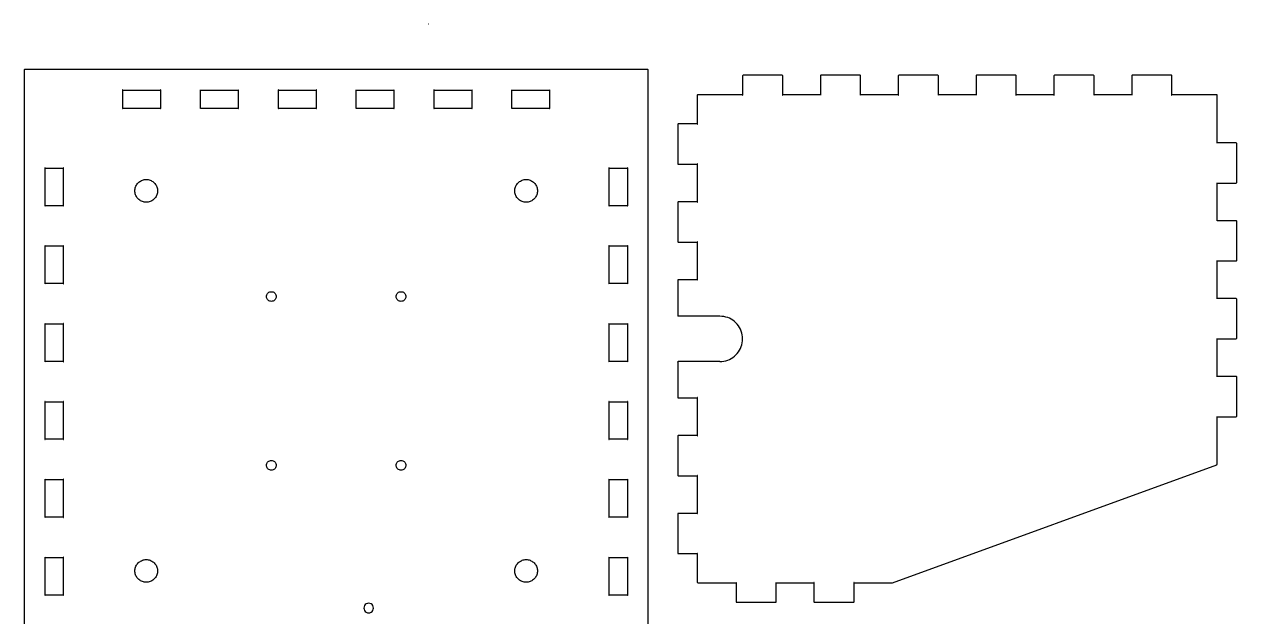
# Model space of a CAD drawing. Extents: x 3198 to 6883, y -1608 to 17.
# Drawn here: x 6161 to 6868, y -328 to 17 of the extents above; entities that cross this region are included whole.
import ezdxf

# ---------------------------------------------------------------- set-up
doc = ezdxf.new("R2010")
doc.units = 0
doc.layers.add('STANDARD', color=7, linetype='CONTINUOUS')

msp = doc.modelspace()

# ---------------------------------------------------------------- linework, layer by layer
at = {"layer": 'STANDARD', "color": 7}
for points in [[(6397.11, 17.459685), (6396.97, 17.459685)], [(6524.97261, -349.355657), (6524.97261, -31.876854), (6524.97261, -9.199689), (6524.97261, -9.131657), (6524.859224, -8.931342), (6524.65513, -8.821736), (6524.590878, -8.821736), (6501.917492, -8.821736), (6184.437177, -8.821736), (6161.760011, -8.821736), (6161.69198, -8.821736), (6161.487885, -8.931342), (6161.378279, -9.131657), (6161.378279, -9.199689), (6161.378279, -31.876854), (6161.378279, -349.355657)], [(6667.370453, -307.82657), (6856.387683, -239.02405), (6856.429258, -239.008932), (6856.57288, -238.884208), (6856.637132, -238.717908), (6856.637132, -238.664995), (6856.637132, -211.070664), (6856.637132, -211.02909), (6856.584218, -210.911924), (6856.497289, -210.930822), (6856.482171, -211.013971), (6856.603116, -211.070664), (6867.597762, -211.070664), (6867.665793, -211.070664), (6867.866108, -210.961058), (6867.975714, -210.760743), (6867.975714, -210.696491), (6867.975714, -188.019326), (6867.975714, -187.951294), (6867.866108, -187.750979), (6867.665793, -187.641373), (6867.597762, -187.641373), (6856.637132, -187.641373), (6856.482171, -187.690507), (6856.497289, -187.781216), (6856.584218, -187.796334), (6856.637132, -187.675389), (6856.637132, -165.716334), (6856.637132, -165.674759), (6856.584218, -165.557594), (6856.497289, -165.576491), (6856.482171, -165.659641), (6856.603116, -165.716334), (6867.597762, -165.716334), (6867.665793, -165.716334), (6867.866108, -165.606727), (6867.975714, -165.406412), (6867.975714, -165.34216), (6867.975714, -142.664995), (6867.975714, -142.596964), (6867.866108, -142.392869), (6867.665793, -142.287042), (6867.597762, -142.287042), (6856.637132, -142.287042), (6856.482171, -142.336176), (6856.497289, -142.426885), (6856.584218, -142.442003), (6856.637132, -142.321058), (6856.637132, -120.365783), (6856.637132, -120.324208), (6856.584218, -120.203263), (6856.497289, -120.22216), (6856.482171, -120.30531), (6856.603116, -120.365783), (6867.597762, -120.365783), (6867.665793, -120.365783), (6867.866108, -120.256176), (6867.975714, -120.052082), (6867.975714, -119.98783), (6867.975714, -97.310664), (6867.975714, -97.242633), (6867.866108, -97.042318), (6867.665793, -96.932712), (6867.597762, -96.932712), (6856.637132, -96.932712), (6856.482171, -96.985625), (6856.497289, -97.072554), (6856.584218, -97.087672), (6856.637132, -96.966727), (6856.637132, -75.007672), (6856.637132, -74.966097), (6856.584218, -74.848932), (6856.497289, -74.86783), (6856.482171, -74.950979), (6856.603116, -75.007672), (6867.597762, -75.007672), (6867.665793, -75.007672), (6867.866108, -74.901845), (6867.975714, -74.697751), (6867.975714, -74.633499), (6867.975714, -51.956334), (6867.975714, -51.888302), (6867.866108, -51.687987), (6867.665793, -51.578381), (6867.597762, -51.578381), (6856.637132, -51.578381), (6856.482171, -51.627515), (6856.497289, -51.718223), (6856.584218, -51.733342), (6856.637132, -51.612397), (6856.637132, -23.98405), (6856.637132, -23.916019), (6856.527525, -23.717216), (6856.32721, -23.607987), (6856.259179, -23.607987), (6830.180817, -23.607987), (6830.024722, -23.660145), (6830.039462, -23.749342), (6830.128659, -23.765216), (6830.180817, -23.645405), (6830.180817, -12.645468), (6830.180817, -12.577436), (6830.07121, -12.378633), (6829.867494, -12.269405), (6829.800596, -12.269405), (6807.123431, -12.269405), (6807.060691, -12.269405), (6806.858108, -12.378633), (6806.748502, -12.577436), (6806.748502, -12.645468), (6806.748502, -23.607987), (6806.804817, -23.765216), (6806.888722, -23.749342), (6806.909888, -23.660145), (6806.790077, -23.607987), (6806.748502, -23.607987), (6784.826108, -23.607987), (6784.670014, -23.660145), (6784.685888, -23.749342), (6784.773951, -23.765216), (6784.826108, -23.645405), (6784.826108, -12.645468), (6784.826108, -12.577436), (6784.71688, -12.378633), (6784.51921, -12.269405), (6784.451179, -12.269405), (6761.768722, -12.269405), (6761.705982, -12.269405), (6761.503399, -12.378633), (6761.394171, -12.577436), (6761.394171, -12.645468), (6761.394171, -23.607987), (6761.451242, -23.765216), (6761.534014, -23.749342), (6761.555179, -23.660145), (6761.435368, -23.607987), (6761.394171, -23.607987), (6739.471399, -23.607987), (6739.315305, -23.660145), (6739.331179, -23.749342), (6739.419242, -23.765216), (6739.471399, -23.645405), (6739.471399, -12.645468), (6739.471399, -12.577436), (6739.362171, -12.378633), (6739.15921, -12.269405), (6739.091557, -12.269405), (6716.415525, -12.269405), (6716.352785, -12.269405), (6716.148691, -12.378633), (6716.039462, -12.577436), (6716.039462, -12.645468), (6716.039462, -23.607987), (6716.096533, -23.765216), (6716.180817, -23.749342), (6716.200848, -23.660145), (6716.082171, -23.607987), (6716.039462, -23.607987), (6694.118203, -23.607987), (6693.962108, -23.660145), (6693.976848, -23.749342), (6694.066045, -23.765216), (6694.118203, -23.645405), (6694.118203, -12.645468), (6694.118203, -12.577436), (6694.008596, -12.378633), (6693.804502, -12.269405), (6693.737982, -12.269405), (6671.060817, -12.269405), (6670.998077, -12.269405), (6670.795494, -12.378633), (6670.685888, -12.577436), (6670.685888, -12.645468), (6670.685888, -23.607987), (6670.743336, -23.765216), (6670.826108, -23.749342), (6670.847273, -23.660145), (6670.727462, -23.607987), (6670.685888, -23.607987), (6648.763494, -23.607987), (6648.607399, -23.660145), (6648.623273, -23.749342), (6648.711336, -23.765216), (6648.763494, -23.645405), (6648.763494, -12.645468), (6648.763494, -12.577436), (6648.653888, -12.378633), (6648.451305, -12.269405), (6648.383273, -12.269405), (6625.706108, -12.269405), (6625.643368, -12.269405), (6625.440785, -12.378633), (6625.331179, -12.577436), (6625.331179, -12.645468), (6625.331179, -23.607987), (6625.388628, -23.765216), (6625.471399, -23.749342), (6625.492565, -23.660145), (6625.372754, -23.607987), (6625.331179, -23.607987), (6603.409919, -23.607987), (6603.252691, -23.660145), (6603.268565, -23.749342), (6603.35814, -23.765216), (6603.409919, -23.645405), (6603.409919, -12.645468), (6603.409919, -12.577436), (6603.300691, -12.378633), (6603.096596, -12.269405), (6603.028565, -12.269405), (6580.352155, -12.269405), (6580.289793, -12.269405), (6580.086454, -12.378633), (6579.977226, -12.577436), (6579.977226, -12.645468), (6579.977226, -23.607987), (6580.034297, -23.765216), (6580.117825, -23.749342), (6580.138612, -23.660145), (6580.018801, -23.607987), (6579.977226, -23.607987), (6553.899242, -23.607987), (6553.836502, -23.607987), (6553.633541, -23.717216), (6553.518643, -23.916019), (6553.518643, -23.98405)], [(6553.518643, -23.98405), (6553.518643, -40.613971), (6553.576092, -40.768932), (6553.664533, -40.753814), (6553.680407, -40.666885), (6553.560596, -40.613971), (6553.518643, -40.613971), (6542.560659, -40.613971), (6542.497919, -40.613971), (6542.294958, -40.723578), (6542.180439, -40.927672), (6542.180439, -40.991924), (6542.180439, -63.66909), (6542.180439, -63.733342), (6542.294958, -63.937436), (6542.497919, -64.047042), (6542.560659, -64.047042), (6553.518643, -64.047042), (6553.560596, -64.047042), (6553.680407, -63.990349), (6553.664533, -63.9072), (6553.576092, -63.884523), (6553.518643, -64.005468), (6553.518643, -64.047042), (6553.518643, -85.968302), (6553.576092, -86.123263), (6553.664533, -86.108145), (6553.680407, -86.021216), (6553.560596, -85.968302), (6553.518643, -85.968302), (6542.560659, -85.968302), (6542.497919, -85.968302), (6542.294958, -86.077908), (6542.180439, -86.278223), (6542.180439, -86.346255), (6542.180439, -109.02342), (6542.180439, -109.087672), (6542.294958, -109.291767), (6542.497919, -109.401373), (6542.560659, -109.401373), (6553.518643, -109.401373), (6553.560596, -109.401373), (6553.680407, -109.340901), (6553.664533, -109.261531), (6553.576092, -109.238853), (6553.518643, -109.359798), (6553.518643, -109.401373), (6553.518643, -131.322633), (6553.576092, -131.477594), (6553.664533, -131.462475), (6553.680407, -131.375546), (6553.560596, -131.322633), (6553.518643, -131.322633), (6542.560659, -131.322633), (6542.497919, -131.322633), (6542.294958, -131.432239), (6542.180439, -131.636334), (6542.180439, -131.704365)], [(6542.18, -131.700315), (6542.18, -152.230315)], [(6542.180439, -152.2272), (6542.286266, -152.431294), (6542.48658, -152.545814)], [(6566.8, -152.540315), (6542.48, -152.540315)], [(6542.180439, -179.318853), (6542.286266, -179.114759), (6542.48658, -179.000239)], [(6542.180439, -179.318853), (6542.180439, -199.732082), (6542.180439, -199.796334), (6542.294958, -200.000428), (6542.497919, -200.106255), (6542.560659, -200.106255), (6553.518643, -200.106255), (6553.560596, -200.106255), (6553.680407, -200.049562), (6553.664533, -199.966412), (6553.576092, -199.947515), (6553.518643, -200.06846), (6553.518643, -222.031294), (6553.576092, -222.186255), (6553.664533, -222.171137), (6553.680407, -222.084208), (6553.560596, -222.031294), (6553.518643, -222.031294), (6542.560659, -222.031294), (6542.497919, -222.031294), (6542.294958, -222.140901), (6542.180439, -222.341216), (6542.180439, -222.409247), (6542.180439, -245.086412), (6542.180439, -245.150664), (6542.294958, -245.354759), (6542.497919, -245.464365), (6542.560659, -245.464365), (6553.518643, -245.464365), (6553.560596, -245.464365), (6553.680407, -245.403893), (6553.664533, -245.320743), (6553.576092, -245.301845), (6553.518643, -245.42279), (6553.518643, -245.464365), (6553.518643, -267.385625), (6553.576092, -267.540586), (6553.664533, -267.525468), (6553.680407, -267.434759), (6553.560596, -267.385625), (6553.518643, -267.385625), (6542.560659, -267.385625), (6542.497919, -267.385625), (6542.294958, -267.491452), (6542.180439, -267.695546), (6542.180439, -267.763578), (6542.180439, -290.440743), (6542.180439, -290.504995), (6542.294958, -290.70909), (6542.497919, -290.818696), (6542.560659, -290.818696), (6553.518643, -290.818696), (6553.560596, -290.818696), (6553.680407, -290.758223), (6553.664533, -290.675074), (6553.576092, -290.656176), (6553.518643, -290.773342), (6553.518643, -290.818696), (6553.518643, -307.444838), (6553.518643, -307.50909), (6553.633541, -307.713184), (6553.836502, -307.82657), (6553.899242, -307.82657), (6576.195809, -307.82657), (6576.237762, -307.82657), (6576.357195, -307.769877), (6576.341699, -307.682948), (6576.253258, -307.66405), (6576.195809, -307.784995), (6576.195809, -307.82657), (6576.195809, -318.7872), (6576.195809, -318.847672), (6576.310706, -319.051767), (6576.513667, -319.165153), (6576.576029, -319.165153), (6599.252817, -319.165153), (6599.320848, -319.165153), (6599.519273, -319.051767), (6599.628502, -318.847672), (6599.628502, -318.7872), (6599.628502, -307.82657), (6599.628502, -307.784995), (6599.576722, -307.66405), (6599.487525, -307.682948), (6599.471273, -307.769877), (6599.591462, -307.82657), (6621.55014, -307.82657), (6621.591336, -307.82657), (6621.711525, -307.769877), (6621.695273, -307.682948), (6621.60721, -307.66405), (6621.55014, -307.784995), (6621.55014, -307.82657), (6621.55014, -318.7872), (6621.55014, -318.847672), (6621.664659, -319.051767), (6621.867242, -319.165153), (6621.929982, -319.165153), (6644.607525, -319.165153), (6644.675179, -319.165153), (6644.872848, -319.051767), (6644.982077, -318.847672), (6644.982077, -318.7872), (6644.982077, -307.82657), (6644.982077, -307.784995), (6644.929919, -307.66405), (6644.841856, -307.682948), (6644.825982, -307.769877), (6644.946171, -307.82657), (6667.284691, -307.82657), (6667.404502, -307.807672)], [(6566.8, -179.000315), (6542.48, -179.000315)], [(6553.58, -199.950315), (6553.58, -200.070315)], [(6667.28, -307.830315), (6667.37, -307.830315)]]:
    msp.add_lwpolyline(points, dxfattribs=at)
for points in [[(6229.791508, -20.920003), (6240.755917, -20.920003), (6240.789933, -20.920003), (6240.910878, -20.859531), (6240.89576, -20.772602), (6240.805051, -20.757484), (6240.755917, -20.874649), (6240.755917, -20.920003), (6240.755917, -31.502681), (6240.755917, -31.536696), (6240.805051, -31.657641), (6240.89576, -31.642523), (6240.910878, -31.551815), (6240.789933, -31.502681), (6240.755917, -31.502681), (6218.830878, -31.502681), (6218.789303, -31.502681), (6218.672137, -31.551815), (6218.687256, -31.642523), (6218.774185, -31.657641), (6218.830878, -31.536696), (6218.830878, -31.502681), (6218.830878, -20.920003), (6218.830878, -20.874649), (6218.774185, -20.757484), (6218.687256, -20.772602), (6218.672137, -20.859531), (6218.789303, -20.920003), (6218.830878, -20.920003), (6229.791508, -20.920003), (6229.791508, -20.920003)], [(6275.145838, -20.920003), (6286.106468, -20.920003), (6286.144263, -20.920003), (6286.265208, -20.859531), (6286.25009, -20.772602), (6286.159382, -20.757484), (6286.106468, -20.874649), (6286.106468, -20.920003), (6286.106468, -31.502681), (6286.106468, -31.536696), (6286.159382, -31.657641), (6286.25009, -31.642523), (6286.265208, -31.551815), (6286.144263, -31.502681), (6286.106468, -31.502681), (6264.185208, -31.502681), (6264.143634, -31.502681), (6264.026468, -31.551815), (6264.041586, -31.642523), (6264.128515, -31.657641), (6264.185208, -31.536696), (6264.185208, -31.502681), (6264.185208, -20.920003), (6264.185208, -20.874649), (6264.128515, -20.757484), (6264.041586, -20.772602), (6264.026468, -20.859531), (6264.143634, -20.920003), (6264.185208, -20.920003), (6275.145838, -20.920003), (6275.145838, -20.920003)], [(6320.500169, -20.920003), (6331.464578, -20.920003), (6331.498594, -20.920003), (6331.619539, -20.859531), (6331.604421, -20.772602), (6331.513712, -20.757484), (6331.464578, -20.874649), (6331.464578, -20.920003), (6331.464578, -31.502681), (6331.464578, -31.536696), (6331.513712, -31.657641), (6331.604421, -31.642523), (6331.619539, -31.551815), (6331.498594, -31.502681), (6331.464578, -31.502681), (6309.539539, -31.502681), (6309.497964, -31.502681), (6309.377019, -31.551815), (6309.395917, -31.642523), (6309.482846, -31.657641), (6309.539539, -31.536696), (6309.539539, -31.502681), (6309.539539, -20.920003), (6309.539539, -20.874649), (6309.482846, -20.757484), (6309.395917, -20.772602), (6309.377019, -20.859531), (6309.497964, -20.920003), (6309.539539, -20.920003), (6320.500169, -20.920003), (6320.500169, -20.920003)], [(6365.8545, -20.920003), (6376.81513, -20.920003), (6376.852925, -20.920003), (6376.97387, -20.859531), (6376.958752, -20.772602), (6376.868043, -20.757484), (6376.81513, -20.874649), (6376.81513, -20.920003), (6376.81513, -31.502681), (6376.81513, -31.536696), (6376.868043, -31.657641), (6376.958752, -31.642523), (6376.97387, -31.551815), (6376.852925, -31.502681), (6376.81513, -31.502681), (6354.89387, -31.502681), (6354.852295, -31.502681), (6354.73513, -31.551815), (6354.750248, -31.642523), (6354.837177, -31.657641), (6354.89387, -31.536696), (6354.89387, -31.502681), (6354.89387, -20.920003), (6354.89387, -20.874649), (6354.837177, -20.757484), (6354.750248, -20.772602), (6354.73513, -20.859531), (6354.852295, -20.920003), (6354.89387, -20.920003), (6365.8545, -20.920003), (6365.8545, -20.920003)], [(6411.205051, -20.920003), (6422.16946, -20.920003), (6422.207256, -20.920003), (6422.3282, -20.859531), (6422.309303, -20.772602), (6422.222374, -20.757484), (6422.16946, -20.874649), (6422.16946, -20.920003), (6422.16946, -31.502681), (6422.16946, -31.536696), (6422.222374, -31.657641), (6422.309303, -31.642523), (6422.3282, -31.551815), (6422.207256, -31.502681), (6422.16946, -31.502681), (6400.2482, -31.502681), (6400.206626, -31.502681), (6400.08946, -31.551815), (6400.104578, -31.642523), (6400.191508, -31.657641), (6400.2482, -31.536696), (6400.2482, -31.502681), (6400.2482, -20.920003), (6400.2482, -20.874649), (6400.191508, -20.757484), (6400.104578, -20.772602), (6400.08946, -20.859531), (6400.206626, -20.920003), (6400.2482, -20.920003), (6411.205051, -20.920003), (6411.205051, -20.920003)], [(6456.563161, -20.920003), (6467.523791, -20.920003), (6467.561586, -20.920003), (6467.682531, -20.859531), (6467.663634, -20.772602), (6467.576704, -20.757484), (6467.523791, -20.874649), (6467.523791, -20.920003), (6467.523791, -31.502681), (6467.523791, -31.536696), (6467.576704, -31.657641), (6467.663634, -31.642523), (6467.682531, -31.551815), (6467.561586, -31.502681), (6467.523791, -31.502681), (6445.602531, -31.502681), (6445.560956, -31.502681), (6445.440011, -31.551815), (6445.458909, -31.642523), (6445.545838, -31.657641), (6445.602531, -31.536696), (6445.602531, -31.502681), (6445.602531, -20.920003), (6445.602531, -20.874649), (6445.545838, -20.757484), (6445.458909, -20.772602), (6445.440011, -20.859531), (6445.560956, -20.920003), (6445.602531, -20.920003), (6456.563161, -20.920003), (6456.563161, -20.920003)], [(6173.476547, -77.231185), (6173.476547, -66.270555), (6173.476547, -66.22898), (6173.419854, -66.111815), (6173.332925, -66.126933), (6173.317807, -66.213862), (6173.434972, -66.270555), (6173.476547, -66.270555), (6184.055445, -66.270555), (6184.09324, -66.270555), (6184.210405, -66.213862), (6184.199067, -66.126933), (6184.108358, -66.111815), (6184.055445, -66.22898), (6184.055445, -66.270555), (6184.055445, -88.195594), (6184.055445, -88.22961), (6184.108358, -88.350555), (6184.199067, -88.335437), (6184.210405, -88.244728), (6184.09324, -88.195594), (6184.055445, -88.195594), (6173.476547, -88.195594), (6173.434972, -88.195594), (6173.317807, -88.244728), (6173.332925, -88.335437), (6173.419854, -88.350555), (6173.476547, -88.22961), (6173.476547, -88.195594), (6173.476547, -77.231185), (6173.476547, -77.231185)], [(6512.878122, -77.231185), (6512.878122, -88.195594), (6512.878122, -88.22961), (6512.931035, -88.350555), (6513.021744, -88.335437), (6513.033082, -88.244728), (6512.915917, -88.195594), (6512.878122, -88.195594), (6502.295445, -88.195594), (6502.25387, -88.195594), (6502.132925, -88.244728), (6502.148043, -88.335437), (6502.238752, -88.350555), (6502.295445, -88.22961), (6502.295445, -88.195594), (6502.295445, -66.270555), (6502.295445, -66.22898), (6502.238752, -66.111815), (6502.148043, -66.126933), (6502.132925, -66.213862), (6502.25387, -66.270555), (6502.295445, -66.270555), (6512.878122, -66.270555), (6512.915917, -66.270555), (6513.033082, -66.213862), (6513.021744, -66.126933), (6512.931035, -66.111815), (6512.878122, -66.22898), (6512.878122, -66.270555), (6512.878122, -77.231185), (6512.878122, -77.231185)], [(6239.101445, -79.548996)], [(6460.477791, -79.548996)], [(6173.476547, -122.585515), (6173.476547, -111.624885), (6173.476547, -111.583311), (6173.419854, -111.466145), (6173.332925, -111.481263), (6173.317807, -111.568192), (6173.434972, -111.624885), (6173.476547, -111.624885), (6184.055445, -111.624885), (6184.09324, -111.624885), (6184.210405, -111.568192), (6184.199067, -111.481263), (6184.108358, -111.466145), (6184.055445, -111.583311), (6184.055445, -111.624885), (6184.055445, -133.546145), (6184.055445, -133.58394), (6184.108358, -133.704885), (6184.199067, -133.689767), (6184.210405, -133.599059), (6184.09324, -133.546145), (6184.055445, -133.546145), (6173.476547, -133.546145), (6173.434972, -133.546145), (6173.317807, -133.599059), (6173.332925, -133.689767), (6173.419854, -133.704885), (6173.476547, -133.58394), (6173.476547, -133.546145), (6173.476547, -122.585515), (6173.476547, -122.585515)], [(6512.878122, -122.585515), (6512.878122, -133.546145), (6512.878122, -133.58394), (6512.931035, -133.704885), (6513.021744, -133.689767), (6513.033082, -133.599059), (6512.915917, -133.546145), (6512.878122, -133.546145), (6502.295445, -133.546145), (6502.25387, -133.546145), (6502.132925, -133.599059), (6502.148043, -133.689767), (6502.238752, -133.704885), (6502.295445, -133.58394), (6502.295445, -133.546145), (6502.295445, -111.624885), (6502.295445, -111.583311), (6502.238752, -111.466145), (6502.148043, -111.481263), (6502.132925, -111.568192), (6502.25387, -111.624885), (6502.295445, -111.624885), (6512.878122, -111.624885), (6512.915917, -111.624885), (6513.033082, -111.568192), (6513.021744, -111.481263), (6512.931035, -111.466145), (6512.878122, -111.583311), (6512.878122, -111.624885), (6512.878122, -122.585515), (6512.878122, -122.585515)], [(6308.214815, -141.103311)], [(6383.805366, -141.103311)], [(6173.476547, -167.939846), (6173.476547, -156.979216), (6173.476547, -156.937641), (6173.419854, -156.820476), (6173.332925, -156.835594), (6173.317807, -156.922523), (6173.434972, -156.979216), (6173.476547, -156.979216), (6184.055445, -156.979216), (6184.09324, -156.979216), (6184.210405, -156.922523), (6184.199067, -156.835594), (6184.108358, -156.820476), (6184.055445, -156.937641), (6184.055445, -156.979216), (6184.055445, -178.900476), (6184.055445, -178.938271), (6184.108358, -179.059216), (6184.199067, -179.044098), (6184.210405, -178.953389), (6184.09324, -178.900476), (6184.055445, -178.900476), (6173.476547, -178.900476), (6173.434972, -178.900476), (6173.317807, -178.953389), (6173.332925, -179.044098), (6173.419854, -179.059216), (6173.476547, -178.938271), (6173.476547, -178.900476), (6173.476547, -167.939846), (6173.476547, -167.939846)], [(6512.878122, -167.939846), (6512.878122, -178.900476), (6512.878122, -178.938271), (6512.931035, -179.059216), (6513.021744, -179.044098), (6513.033082, -178.953389), (6512.915917, -178.900476), (6512.878122, -178.900476), (6502.295445, -178.900476), (6502.25387, -178.900476), (6502.132925, -178.953389), (6502.148043, -179.044098), (6502.238752, -179.059216), (6502.295445, -178.938271), (6502.295445, -178.900476), (6502.295445, -156.979216), (6502.295445, -156.937641), (6502.238752, -156.820476), (6502.148043, -156.835594), (6502.132925, -156.922523), (6502.25387, -156.979216), (6502.295445, -156.979216), (6512.878122, -156.979216), (6512.915917, -156.979216), (6513.033082, -156.922523), (6513.021744, -156.835594), (6512.931035, -156.820476), (6512.878122, -156.937641), (6512.878122, -156.979216), (6512.878122, -167.939846), (6512.878122, -167.939846)], [(6173.476547, -213.294177), (6173.476547, -202.333547), (6173.476547, -202.291972), (6173.419854, -202.171027), (6173.332925, -202.189925), (6173.317807, -202.276854), (6173.434972, -202.333547), (6173.476547, -202.333547), (6184.055445, -202.333547), (6184.09324, -202.333547), (6184.210405, -202.276854), (6184.199067, -202.189925), (6184.108358, -202.171027), (6184.055445, -202.291972), (6184.055445, -202.333547), (6184.055445, -224.258586), (6184.055445, -224.292602), (6184.108358, -224.413547), (6184.199067, -224.398429), (6184.210405, -224.30772), (6184.09324, -224.258586), (6184.055445, -224.258586), (6173.476547, -224.258586), (6173.434972, -224.258586), (6173.317807, -224.30772), (6173.332925, -224.398429), (6173.419854, -224.413547), (6173.476547, -224.292602), (6173.476547, -224.258586), (6173.476547, -213.294177), (6173.476547, -213.294177)], [(6512.878122, -213.294177), (6512.878122, -224.258586), (6512.878122, -224.292602), (6512.931035, -224.413547), (6513.021744, -224.398429), (6513.033082, -224.30772), (6512.915917, -224.258586), (6512.878122, -224.258586), (6502.295445, -224.258586), (6502.25387, -224.258586), (6502.132925, -224.30772), (6502.148043, -224.398429), (6502.238752, -224.413547), (6502.295445, -224.292602), (6502.295445, -224.258586), (6502.295445, -202.333547), (6502.295445, -202.291972), (6502.238752, -202.171027), (6502.148043, -202.189925), (6502.132925, -202.276854), (6502.25387, -202.333547), (6502.295445, -202.333547), (6512.878122, -202.333547), (6512.915917, -202.333547), (6513.033082, -202.276854), (6513.021744, -202.189925), (6512.931035, -202.171027), (6512.878122, -202.291972), (6512.878122, -202.333547), (6512.878122, -213.294177), (6512.878122, -213.294177)], [(6308.214815, -239.371027)], [(6383.805366, -239.371027)], [(6173.476547, -258.647374), (6173.476547, -247.689011), (6173.476547, -247.647437), (6173.419854, -247.527626), (6173.332925, -247.542366), (6173.317807, -247.631563), (6173.434972, -247.689011), (6173.476547, -247.689011), (6184.055445, -247.689011), (6184.09324, -247.689011), (6184.210405, -247.631563), (6184.199067, -247.542366), (6184.108358, -247.527626), (6184.055445, -247.647437), (6184.055445, -247.689011), (6184.055445, -269.610271), (6184.055445, -269.647689), (6184.108358, -269.766366), (6184.199067, -269.751626), (6184.210405, -269.662051), (6184.09324, -269.610271), (6184.055445, -269.610271), (6173.476547, -269.610271), (6173.434972, -269.610271), (6173.317807, -269.662051), (6173.332925, -269.751626), (6173.419854, -269.766366), (6173.476547, -269.647689), (6173.476547, -269.610271), (6173.476547, -258.647374), (6173.476547, -258.647374)], [(6512.878122, -258.647374), (6512.878122, -269.610271), (6512.878122, -269.647689), (6512.931035, -269.766366), (6513.021744, -269.751626), (6513.033082, -269.662051), (6512.915917, -269.610271), (6512.878122, -269.610271), (6502.295445, -269.610271), (6502.25387, -269.610271), (6502.132925, -269.662051), (6502.148043, -269.751626), (6502.238752, -269.766366), (6502.295445, -269.647689), (6502.295445, -269.610271), (6502.295445, -247.689011), (6502.295445, -247.647437), (6502.238752, -247.527626), (6502.148043, -247.542366), (6502.132925, -247.631563), (6502.25387, -247.689011), (6502.295445, -247.689011), (6512.878122, -247.689011), (6512.915917, -247.689011), (6513.033082, -247.631563), (6513.021744, -247.542366), (6512.931035, -247.527626), (6512.878122, -247.647437), (6512.878122, -247.689011), (6512.878122, -258.647374), (6512.878122, -258.647374)], [(6173.476547, -304.000948), (6173.476547, -293.042208), (6173.476547, -293.001011), (6173.419854, -292.880822), (6173.332925, -292.896696), (6173.317807, -292.986271), (6173.434972, -293.042208), (6173.476547, -293.042208), (6184.055445, -293.042208), (6184.09324, -293.042208), (6184.210405, -292.986271), (6184.199067, -292.896696), (6184.108358, -292.880822), (6184.055445, -293.001011), (6184.055445, -293.042208), (6184.055445, -314.96498), (6184.055445, -315.000885), (6184.108358, -315.120696), (6184.199067, -315.104822), (6184.210405, -315.016759), (6184.09324, -314.96498), (6184.055445, -314.96498), (6173.476547, -314.96498), (6173.434972, -314.96498), (6173.317807, -315.016759), (6173.332925, -315.104822), (6173.419854, -315.120696), (6173.476547, -315.000885), (6173.476547, -314.96498), (6173.476547, -304.000948), (6173.476547, -304.000948)], [(6512.878122, -304.000948), (6512.878122, -314.96498), (6512.878122, -315.000885), (6512.931035, -315.120696), (6513.021744, -315.104822), (6513.033082, -315.016759), (6512.915917, -314.96498), (6512.878122, -314.96498), (6502.295445, -314.96498), (6502.25387, -314.96498), (6502.132925, -315.016759), (6502.148043, -315.104822), (6502.238752, -315.120696), (6502.295445, -315.000885), (6502.295445, -314.96498), (6502.295445, -293.042208), (6502.295445, -293.001011), (6502.238752, -292.880822), (6502.148043, -292.896696), (6502.132925, -292.986271), (6502.25387, -293.042208), (6502.295445, -293.042208), (6512.878122, -293.042208), (6512.915917, -293.042208), (6513.033082, -292.986271), (6513.021744, -292.896696), (6512.931035, -292.880822), (6512.878122, -293.001011), (6512.878122, -293.042208), (6512.878122, -304.000948), (6512.878122, -304.000948)], [(6239.101445, -300.925342)], [(6460.477791, -300.925342)], [(6364.907728, -322.520633)]]:
    msp.add_lwpolyline(points, close=True, dxfattribs=at)
for points, knots in [([(6239.101445, -79.548996), (6239.022419, -78.775702), (6238.865498, -77.240182), (6237.648049, -75.210968), (6235.865498, -73.702301), (6233.658144, -72.902155), (6231.315892, -72.902155), (6229.11163, -73.702301), (6227.316735, -75.210968), (6226.145151, -77.240182), (6225.736092, -79.548996), (6226.145151, -81.85781), (6227.316735, -83.887023), (6229.11163, -85.395691), (6231.315893, -86.195837), (6233.658144, -86.195837), (6235.865498, -85.395691), (6237.648049, -83.887023), (6238.865498, -81.85781), (6239.022419, -80.32229), (6239.101445, -79.548996)], [0, 0, 0, 0, 2.308109, 4.583186, 6.891295, 9.199404, 11.47448, 13.782589, 16.090698, 18.365774, 20.673883, 22.981992, 25.257069, 27.565178, 29.873287, 32.148363, 34.456472, 36.764581, 39.039658, 41.347767, 41.347767, 41.347767, 41.347767]), ([(6460.477791, -79.548996), (6460.398765, -78.775702), (6460.241844, -77.240182), (6459.024395, -75.210968), (6457.241844, -73.702301), (6455.03449, -72.902155), (6452.692238, -72.902155), (6450.487976, -73.702301), (6448.693081, -75.210968), (6447.521497, -77.240182), (6447.112438, -79.548996), (6447.521497, -81.85781), (6448.693081, -83.887023), (6450.487976, -85.395691), (6452.692239, -86.195837), (6455.03449, -86.195837), (6457.241844, -85.395691), (6459.024395, -83.887023), (6460.241844, -81.85781), (6460.398765, -80.32229), (6460.477791, -79.548996)], [0, 0, 0, 0, 2.308109, 4.583186, 6.891295, 9.199404, 11.47448, 13.782589, 16.090698, 18.365774, 20.673883, 22.981992, 25.257069, 27.565178, 29.873287, 32.148363, 34.456472, 36.764581, 39.039658, 41.347767, 41.347767, 41.347767, 41.347767]), ([(6308.214815, -141.103311), (6308.180947, -140.771899), (6308.113695, -140.113819), (6307.591931, -139.244156), (6306.827981, -138.597584), (6305.881972, -138.254664), (6304.878149, -138.254664), (6303.933465, -138.597584), (6303.164224, -139.244156), (6302.662117, -140.113819), (6302.486806, -141.103311), (6302.662117, -142.092803), (6303.164224, -142.962466), (6303.933465, -143.609038), (6304.878149, -143.951958), (6305.881972, -143.951958), (6306.827981, -143.609038), (6307.591931, -142.962466), (6308.113695, -142.092803), (6308.180947, -141.434723), (6308.214815, -141.103311)], [0, 0, 0, 0, 0.98919, 1.964223, 2.953412, 3.942602, 4.917635, 5.906825, 6.896014, 7.871047, 8.860237, 9.849427, 10.82446, 11.813649, 12.802839, 13.777872, 14.767062, 15.756251, 16.731284, 17.720474, 17.720474, 17.720474, 17.720474]), ([(6383.805366, -141.103311), (6383.771498, -140.771899), (6383.704246, -140.113819), (6383.182482, -139.244156), (6382.418532, -138.597584), (6381.472523, -138.254664), (6380.4687, -138.254664), (6379.524016, -138.597584), (6378.754775, -139.244156), (6378.252668, -140.113819), (6378.077357, -141.103311), (6378.252668, -142.092803), (6378.754775, -142.962466), (6379.524016, -143.609038), (6380.4687, -143.951958), (6381.472523, -143.951958), (6382.418532, -143.609038), (6383.182482, -142.962466), (6383.704246, -142.092803), (6383.771498, -141.434723), (6383.805366, -141.103311)], [0, 0, 0, 0, 0.98919, 1.964223, 2.953412, 3.942602, 4.917635, 5.906825, 6.896014, 7.871047, 8.860237, 9.849427, 10.82446, 11.813649, 12.802839, 13.777872, 14.767062, 15.756251, 16.731284, 17.720474, 17.720474, 17.720474, 17.720474]), ([(6566.804439, -179.001373), (6568.351026, -178.843323), (6571.422067, -178.529486), (6575.480494, -176.094555), (6578.497828, -172.52958), (6580.098122, -168.114395), (6580.098122, -163.431658), (6578.497828, -159.016472), (6575.480494, -155.451498), (6571.422067, -153.016567), (6568.351026, -152.70273), (6566.804439, -152.54468)], [0, 0, 0, 0, 4.616218, 9.166371, 13.782589, 18.398807, 22.94896, 27.565178, 32.181396, 36.731549, 41.347767, 41.347767, 41.347767, 41.347767]), ([(6308.214815, -239.371027), (6308.180947, -239.039615), (6308.113695, -238.381535), (6307.591931, -237.511872), (6306.827981, -236.8653), (6305.881972, -236.52238), (6304.878149, -236.52238), (6303.933465, -236.8653), (6303.164224, -237.511872), (6302.662117, -238.381535), (6302.486806, -239.371027), (6302.662117, -240.360519), (6303.164224, -241.230182), (6303.933465, -241.876754), (6304.878149, -242.219674), (6305.881972, -242.219674), (6306.827981, -241.876754), (6307.591931, -241.230182), (6308.113695, -240.360519), (6308.180947, -239.702439), (6308.214815, -239.371027)], [0, 0, 0, 0, 0.98919, 1.964223, 2.953412, 3.942602, 4.917635, 5.906825, 6.896014, 7.871047, 8.860237, 9.849427, 10.82446, 11.813649, 12.802839, 13.777872, 14.767062, 15.756251, 16.731284, 17.720474, 17.720474, 17.720474, 17.720474]), ([(6383.805366, -239.371027), (6383.771498, -239.039615), (6383.704246, -238.381535), (6383.182482, -237.511872), (6382.418532, -236.8653), (6381.472523, -236.52238), (6380.4687, -236.52238), (6379.524016, -236.8653), (6378.754775, -237.511872), (6378.252668, -238.381535), (6378.077357, -239.371027), (6378.252668, -240.360519), (6378.754775, -241.230182), (6379.524016, -241.876754), (6380.4687, -242.219674), (6381.472523, -242.219674), (6382.418532, -241.876754), (6383.182482, -241.230182), (6383.704246, -240.360519), (6383.771498, -239.702439), (6383.805366, -239.371027)], [0, 0, 0, 0, 0.98919, 1.964223, 2.953412, 3.942602, 4.917635, 5.906825, 6.896014, 7.871047, 8.860237, 9.849427, 10.82446, 11.813649, 12.802839, 13.777872, 14.767062, 15.756251, 16.731284, 17.720474, 17.720474, 17.720474, 17.720474]), ([(6239.101445, -300.925342), (6239.022419, -300.152048), (6238.865498, -298.616528), (6237.648049, -296.587314), (6235.865498, -295.078647), (6233.658144, -294.278501), (6231.315892, -294.278501), (6229.11163, -295.078647), (6227.316735, -296.587314), (6226.145151, -298.616528), (6225.736092, -300.925342), (6226.145151, -303.234156), (6227.316735, -305.263369), (6229.11163, -306.772037), (6231.315893, -307.572183), (6233.658144, -307.572183), (6235.865498, -306.772037), (6237.648049, -305.263369), (6238.865498, -303.234156), (6239.022419, -301.698636), (6239.101445, -300.925342)], [0, 0, 0, 0, 2.308109, 4.583186, 6.891295, 9.199404, 11.47448, 13.782589, 16.090698, 18.365774, 20.673883, 22.981992, 25.257069, 27.565178, 29.873287, 32.148363, 34.456472, 36.764581, 39.039658, 41.347767, 41.347767, 41.347767, 41.347767]), ([(6460.477791, -300.925342), (6460.398765, -300.152048), (6460.241844, -298.616528), (6459.024395, -296.587314), (6457.241844, -295.078647), (6455.03449, -294.278501), (6452.692238, -294.278501), (6450.487976, -295.078647), (6448.693081, -296.587314), (6447.521497, -298.616528), (6447.112438, -300.925342), (6447.521497, -303.234156), (6448.693081, -305.263369), (6450.487976, -306.772037), (6452.692239, -307.572183), (6455.03449, -307.572183), (6457.241844, -306.772037), (6459.024395, -305.263369), (6460.241844, -303.234156), (6460.398765, -301.698636), (6460.477791, -300.925342)], [0, 0, 0, 0, 2.308109, 4.583186, 6.891295, 9.199404, 11.47448, 13.782589, 16.090698, 18.365774, 20.673883, 22.981992, 25.257069, 27.565178, 29.873287, 32.148363, 34.456472, 36.764581, 39.039658, 41.347767, 41.347767, 41.347767, 41.347767]), ([(6364.907728, -322.520633), (6364.829525, -322.02117), (6364.675437, -321.037049), (6363.547906, -319.953889), (6362.073082, -319.552559), (6360.598259, -319.953889), (6359.470728, -321.037049), (6359.31664, -322.02117), (6359.238437, -322.520633)], [0, 0, 0, 0, 1.481563, 2.919212, 4.400775, 5.882338, 7.319987, 8.80155, 8.80155, 8.80155, 8.80155]), ([(6359.238437, -322.520633), (6359.31664, -323.020096), (6359.470728, -324.004217), (6360.598259, -325.087377), (6362.073082, -325.488707), (6363.547906, -325.087377), (6364.675437, -324.004217), (6364.829525, -323.020096), (6364.907728, -322.520633)], [0, 0, 0, 0, 1.481563, 2.919212, 4.400775, 5.882338, 7.319987, 8.80155, 8.80155, 8.80155, 8.80155])]:
    msp.add_open_spline(points, degree=3, knots=knots, dxfattribs=at)

doc.saveas('drawing.dxf')
